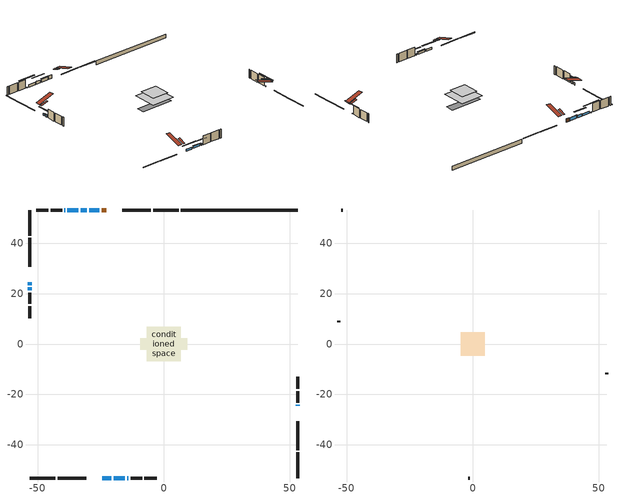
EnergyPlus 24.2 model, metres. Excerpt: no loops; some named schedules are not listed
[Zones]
conditioned space
 floor outside (Floor1 construction): -2.36,-2.36 -2.36,2.36 2.36,2.36 2.36,-2.36 z0.91
 floor adiabatic (AdiabaticFloorConstruction): -6.76,-6.76 -6.76,6.76 6.76,6.76 6.76,-6.76 z3.35
 floor foundation (Slab1 construction): -9.28,-2.3 -9.28,2.3 9.28,2.3 9.28,-2.3 z-1.22
 wall outside (RimJoist1 construction): 5.89,53.15 -4.26,53.15 / -53.15,-53.15 -43,-53.15 / -53.15,53.15 -53.15,43 / 53.15,-53.15 53.15,-43 z0.91:1.21
 wall outside (RimJoist2 construction): -5.19,53.15 -16.54,53.15 / -42.07,-53.15 -30.72,-53.15 / -53.15,42.07 -53.15,30.72 / 53.15,-42.07 53.15,-30.72 z0.91:1.21
 wall outside (AdiabaticWallConstruction 1): -22.82,53.15 -24.59,53.15 z0.91:2.94
 wall outside (AdiabaticWallConstruction): -25.52,53.15 -29.54,53.15 z0.91:2.51; -30.47,53.15 -32.95,53.15 z0.91:2.38; -33.88,53.15 -38.2,53.15 z0.91:2.13; -53.15,24.44 -53.15,23.4 z0.91:2.15; -24.44,-53.15 -20.79,-53.15 z0.91:2; 53.15,-24.44 53.15,-24.14 / -39.12,53.15 -39.42,53.15 z0.91:1.26; -53.15,22.47 -53.15,21.35 z0.91:2.25; -19.86,-53.15 -15.44,-53.15 z0.91:2.23; -14.51,-53.15 -14,-53.15 z0.91:1.83
 wall outside (Wall1 construction): -40.34,53.15 -44.83,53.15 / -13.07,-53.15 -8.59,-53.15 / -53.15,20.42 -53.15,15.94 / 53.15,-23.22 53.15,-18.74 z0.91:5.79
 wall outside (Wall2 construction): -45.75,53.15 -50.62,53.15 / -7.66,-53.15 -2.79,-53.15 / -53.15,15.01 -53.15,10.14 / 53.15,-17.81 53.15,-12.94 z0.91:5.79
 wall foundation (FoundationWall1 construction): 6.82,53.15,-1.22 6.82,53.15,0.91 48.52,53.15,0.91 48.52,53.15,0.87 53.15,53.15,0.87 53.15,53.15,-1.22
 window (WindowConstruction): -25.52,53.15 -29.54,53.15 z0.91:2.51
 window (WindowConstruction 3): -30.47,53.15 -32.95,53.15 z0.91:2.38
 window (WindowConstruction 4): -33.88,53.15 -38.2,53.15 z0.91:2.13
 window (WindowConstruction 5): -53.15,24.44 -53.15,23.4 z0.91:2.14
 window (WindowConstruction 6): -24.44,-53.15 -20.79,-53.15 z0.91:2
 window (WindowConstruction 8): 53.15,-24.44 53.15,-24.15 z0.91:1.25
 window (WindowConstruction 9): -39.13,53.15 -39.41,53.15 z0.91:1.25
 window (WindowConstruction 1): -53.15,22.47 -53.15,21.35 z0.91:2.25
 window (WindowConstruction 2): -19.86,-53.15 -15.44,-53.15 z0.91:2.23
 window (WindowConstruction 7): -14.51,-53.15 -14,-53.15 z0.91:1.82
 door (Door): -22.82,53.15 -24.59,53.15 z0.91:2.94
 ceiling adiabatic (AdiabaticFloorConstruction): 6.76,-6.76 6.76,6.76 -6.76,6.76 -6.76,-6.76 z3.35
 roof outside (Roof2 construction): -21.89,53.15,5.79 -21.89,49.1,7.14 -20.83,49.1,7.14 -20.83,53.15,5.79; -25.37,-53.15,5.79 -25.37,-49.1,7.14 -26.43,-49.1,7.14 -26.43,-53.15,5.79; -53.15,25.37,5.79 -49.1,25.37,7.14 -49.1,26.43,7.14 -53.15,26.43,5.79; 53.15,-25.37,5.79 49.1,-25.37,7.14 49.1,-26.43,7.14 53.15,-26.43,5.79
attic - vented
 floor to conditioned space (Floor2 construction Reversed): -4.73,-4.73 -4.73,4.73 4.73,4.73 4.73,-4.73 z5.79
 wall outside (Wall3 construction): -51.55,53.15 -52.22,53.15 / -1.87,-53.15 -1.19,-53.15 / -53.15,9.21 -53.15,8.54 / 53.15,-12.01 53.15,-11.34 z0.91:5.79
 roof outside (Roof1 construction): -19.9,53.15,5.79 -19.9,43.94,8.86 -17.47,43.94,8.86 -17.47,53.15,5.79; -27.36,-53.15,5.79 -27.36,-43.94,8.86 -29.79,-43.94,8.86 -29.79,-53.15,5.79; -53.15,27.36,5.79 -43.94,27.36,8.86 -43.94,29.79,8.86 -53.15,29.79,5.79; 53.15,-27.36,5.79 43.94,-27.36,8.86 43.94,-29.79,8.86 53.15,-29.79,5.79
shading: -29.74,53.15 -25.32,53.15 -25.32,53.56 -29.74,53.56 z2.71; -35.59,53.15 -27.83,53.15 -27.83,53.56 -35.59,53.56 z5.02; -53.15,20.76 -53.15,27.08 -53.56,27.08 -53.56,20.76 z4.78; -18.15,-53.15 -27.08,-53.15 -27.08,-53.56 -18.15,-53.56 z4.63; 53.15,-19.07 53.15,-29.52 53.56,-29.52 53.56,-19.07 z6.34; -44.49,53.15 -34.04,53.15 -34.04,53.56 -44.49,53.56 z6.34; -53.15,21.15 -53.15,22.67 -53.56,22.67 -53.56,21.15 z2.45; -15.24,-53.15 -20.06,-53.15 -20.06,-53.56 -15.24,-53.56 z2.43; -11.36,-53.15 -17.15,-53.15 -17.15,-53.56 -11.36,-53.56 z4.46
[Building]
Building 1: Terrain=Suburbs
[Site:Location]
Montreal Mirabel Intl AP_QC: Latitude {deg}=45.68; Longitude {deg}=-74.03; Time Zone {hr}=-5; Elevation {m}=82; Keep Site Location Information=Yes
[Site:GroundTemperature:Shallow]
0.642858, -1.75623, -1.94836, -0.80987, 3.76054, 8.30966, 12.2535, 14.7518, 14.9641, 12.9321, 9.08883, 4.67926
[Site:WaterMainsTemperature]
Calculation Method=Schedule; Temperature Schedule=mains temperature schedule
[Material] Roughness=Rough; Thermal Absorptance=0.9
Name | Thickness {m} | Conductivity {W/m-K} | Density {kg/m3} | Specific Heat {J/kg-K} | Solar Absorptance | Visible Absorptance
asphalt or fiberglass shingles | 0.00635 | 0.162714 | 1121.4 | 1465.45 | 0.84 | 0.84
ceiling loosefill ins | 0.169333 | 0.0480833 | 16.02 | 1046.75 | 0.7 | 0.7
ceiling stud and cavity | 0.1397 | 0.130704 | 65.682 | 1177.47 | 0.7 | 0.7
concrete 4.0 in. | 0.1016 | 1.803125 | 2242.8 | 837.4 | 0.7 | 0.7
concrete 8.0 in. | 0.2032 | 1.803125 | 2242.8 | 837.4 | 0.7 | 0.7
door material | 0.04445 | 0.0451087 | 512.64 | 1214.23 | 0.7 | 0.7
exterior vertical ins | 0.0454343 | 0.029427 | 32.04 | 1214.23 | 0.7 | 0.7
floor covering | 0.0127 | 0.0433444 | 54.468 | 1339.84 | 0.6 | 0.6
floor rigid ins; rim joist rigid ins; wall rigid ins | 0.051816 | 0.029427 | 32.04 | 1214.23 | 0.7 | 0.7
floor rigid ins 1; wall rigid ins 1 | 0.512978 | 0.029427 | 32.04 | 1214.23 | 0.7 | 0.7
floor stud and cavity | 0.1397 | 0.102082 | 92.3553 | 1139.71 | 0.7 | 0.7
floor stud and cavity 1 | 0.1397 | 1.75129 | 37.0049 | 1207.88 | 0.7 | 0.7
furniture material conditioned space 1 | 0.1524 | 0.115458 | 640.8 | 1214.23 | 0.6 | 0.6
gypsum board | 0.0127 | 0.160291 | 801 | 837.4 | 0.6 | 0.6
gypsum board 1 | 0.0127 | 0.160291 | 801 | 837.4 | 0.7 | 0.7
osb sheathing 0.5 in. | 0.0127 | 0.115458 | 512.64 | 1214.23 | 0.7 | 0.7
osb sheathing 0.75 in. | 0.01905 | 0.115458 | 512.64 | 1214.23 | 0.7 | 0.7
osb sheathing 2.0 in. | 0.0508 | 0.115458 | 512.64 | 1214.23 | 0.7 | 0.7
rim joist stud and cavity | 0.0508 | 0.0405436 | 125.044 | 1163.47 | 0.6 | 0.6
rim joist stud and cavity 1 | 0.0508 | 0.0402607 | 125.044 | 1163.47 | 0.6 | 0.6
roof rigid ins | 0.103632 | 0.029427 | 32.04 | 1214.23 | 0.7 | 0.7
roof stud and cavity | 0.2032 | 0.333735 | 78.34581 | 1123.46 | 0.7 | 0.7
slab rigid ins | 0.020431 | 0.029427 | 32.04 | 1214.23 | 0.7 | 0.7
wall stud and cavity | 0.1397 | 0.218567 | 139.0536 | 1170.24 | 0.7 | 0.7
wall stud and cavity 1 | 0.1397 | 0.216185 | 139.0536 | 1170.24 | 0.7 | 0.7
wall stud and cavity 2 | 0.0889 | 6.1454 | 50.32683 | 1063.81 | 0.6 | 0.6
wall stud and cavity 3 | 0.0889 | 0.380278 | 52.3479 | 1209.89 | 0.7 | 0.7
wall stud and cavity 4 | 0.0889 | 0.391764 | 83.0341 | 1211.67 | 0.7 | 0.7
wood siding | 0.0254 | 0.102417 | 544.68 | 1172.36 | 0.25 | 0.25
wood siding 1 | 0.00254 | 0.102417 | 544.68 | 1172.36 | 0.25 | 0.25
wood siding 2; wood siding 3; wood siding 4 | 0.0254 | 0.102417 | 544.68 | 1172.36 | 0.7 | 0.7
[WindowMaterial:SimpleGlazingSystem]
Name | U-Factor {W/m2-K} | Solar Heat Gain Coefficient
WindowMaterial | 2.904297 | 0.68
WindowMaterial 1 | 2.92076 | 0.67
WindowMaterial 2 | 2.921331 | 0.66
WindowMaterial 3 | 2.91111 | 0.67
WindowMaterial 4 | 2.87534 | 0.71
WindowMaterial 5 | 2.92814 | 0.66
WindowMaterial 6 | 2.94177 | 0.65
WindowMaterial 7 | 1.855 | 0.5
WindowMaterial 8 | 3.26144 | 0.43
WindowMaterial 9 | 2.67945 | 0.43
[Construction]
AdiabaticFloorConstruction: floor stud and cavity 1, floor rigid ins 1, osb sheathing 0.75 in., floor covering
AdiabaticWallConstruction: wood siding 3, wall rigid ins 1, wall stud and cavity 3, gypsum board
AdiabaticWallConstruction 1: wood siding 4, wall rigid ins 1, wall stud and cavity 3, gypsum board
Door: door material
Floor1 construction: floor stud and cavity, floor rigid ins, osb sheathing 0.75 in., floor covering
Floor2 construction Reversed: gypsum board, ceiling stud and cavity, ceiling loosefill ins
FoundationWall1 construction: concrete 8.0 in., gypsum board 1
furniture construction conditioned space 1: furniture material conditioned space 1
PartitionWallConstruction: gypsum board, wall stud and cavity 4, gypsum board
RimJoist1 construction: wood siding 2, rim joist rigid ins, osb sheathing 2.0 in., rim joist stud and cavity
RimJoist2 construction: wood siding 2, rim joist rigid ins, osb sheathing 2.0 in., rim joist stud and cavity 1
Roof1 construction: asphalt or fiberglass shingles
Roof2 construction: asphalt or fiberglass shingles, roof rigid ins, osb sheathing 0.75 in., roof stud and cavity, gypsum board
Slab1 construction: slab rigid ins, concrete 4.0 in.
Wall1 construction: wood siding, wall rigid ins, osb sheathing 0.5 in., wall stud and cavity, gypsum board
Wall2 construction: wood siding, wall rigid ins, osb sheathing 0.5 in., wall stud and cavity 1, gypsum board
Wall3 construction: wood siding 1, wall stud and cavity 2
WindowConstruction: WindowMaterial
WindowConstruction 1: WindowMaterial 1
WindowConstruction 2: WindowMaterial 2
WindowConstruction 3: WindowMaterial 3
WindowConstruction 4: WindowMaterial 4
WindowConstruction 5: WindowMaterial 5
WindowConstruction 6: WindowMaterial 6
WindowConstruction 7: WindowMaterial 7
WindowConstruction 8: WindowMaterial 8
WindowConstruction 9: WindowMaterial 9
[Zone] Multiplier=1; Part of Total Floor Area=Yes
Name | Volume {m3}
attic - vented | 44.6031
conditioned space | 669.9
[Space]
Name | Zone | Volume {m3}
attic - vented 1 | attic - vented | 44.6031
conditioned space 1 | conditioned space | 669.9
[ZoneInfiltration:EffectiveLeakageArea]
infil attic - vented 1: Zone or Space=attic - vented 1; Schedule=Always On Discrete; Effective Air Leakage Area {cm2}=4129.38; Stack Coefficient=0.000552675; Wind Coefficient=1.58838e-05
[ZoneMixing]
whole house fan mix: Zone or Space=attic - vented; Schedule=Always On Continuous; Design Flow Rate Calculation Method=Flow/Zone; Design Flow Rate {m3/s}=0; Source Zone or Space=conditioned space
[SurfaceProperty:ExposedFoundationPerimeter]
Slab1: Exposed Perimeter Calculation Method=TotalExposedPerimeter; Total Exposed Perimeter {m}=46.33
[InternalMass] Zone or ZoneList=conditioned space; Space or SpaceList=conditioned space 1
Name | Construction | Surface Area {m2}
furniture mass conditioned space 1 | furniture construction conditioned space 1 | 116.112
partition wall mass | PartitionWallConstruction | 290.28
[Lights]
interior lighting: Zone or ZoneList or Space or SpaceList=conditioned space 1; Schedule=interior lighting schedule; Design Level Calculation Method=LightingLevel; Lighting Level {W}=343.2; Return Air Fraction=0; Fraction Radiant=0.6; Fraction Visible=0.2; Fraction Replaceable=1
[People]
occupants: Zone or ZoneList or Space or SpaceList=conditioned space 1; Number of People Schedule=occupants schedule; Number of People Calculation Method=People; Number of People=3; Fraction Radiant=0.314171; Sensible Heat Fraction=0.56303; Activity Level Schedule=occupants activity schedule; Carbon Dioxide Generation Rate {m3/s-W}=0; Enable ASHRAE 55 Comfort Warnings=No; Mean Radiant Temperature Calculation Type=EnclosureAveraged
[ElectricEquipment] Zone or ZoneList or Space or SpaceList=conditioned space 1; Design Level Calculation Method=EquipmentLevel
Name | Schedule | Design Level {W} | Fraction Latent | Fraction Radiant | Fraction Lost
clothes dryer | clothes dryer schedule | 140.772 | 0.015 | 0.081 | 0.85
clothes washer | clothes washer schedule | 32.1985 | 0.03 | 0.162 | 0.7
cooking range | cooking range schedule | 215.147 | 0.08 | 0.432 | 0.2
dishwasher | dishwasher schedule | 66.8632 | 0.3 | 0.18 | 0.4
fridge | fridge schedule | 72.9452 | 0 | 0.6 | 0
mech vent house fan | mech vent house fan schedule | 10 | 0 | 0 | 1
mech vent house fan cfis | mech vent house fan cfis schedule | 0 | 0 | 0 | 0
misc plug loads | misc plug loads schedule | 494.7 | 0.045 | 0.513 | 0.1
whole house fan | Always On Discrete | 0 | 0 | 0 | 1
[OtherEquipment] Zone or ZoneList or Space or SpaceList=conditioned space 1; Design Level Calculation Method=EquipmentLevel
Name | Fuel Type | Schedule | Design Level {W} | Fraction Latent | Fraction Radiant | Fraction Lost
clothes dryer 1 | Electricity | clothes dryer schedule | 0 | 0.015 | 0.081 | 0.85
cooking range 1 | Electricity | cooking range schedule | 0 | 0.08 | 0.432 | 0.2
general water use latent | None | general water use schedule | 62.594 | 1 | 0 | 0
general water use sensible | None | general water use schedule | -61.6891 | 0 | 0.6 | 0
mech vent house fan latent load | None | Always On Discrete | 0 | 1 | 0 | 0
mech vent house fan sensible load | None | Always On Discrete | 0 | 0 | 0 | 0
water heater energy adjustment1 | Electricity | Always On Discrete | 0.01 | 0 | 0 | 1
[ZoneInfiltration:DesignFlowRate] Zone or ZoneList or Space or SpaceList=conditioned space 1; Schedule=Always On Discrete; Design Flow Rate Calculation Method=Flow/Zone; Design Flow Rate {m3/s}=0
infil flow; natural vent flow; whole house fan flow
[ZoneControl:Thermostat]
conditioned space Thermostat: Zone or ZoneList=conditioned space; Control Type Schedule=conditioned space Thermostat Schedule; Control 1=conditioned space temperature setpoint; Temperature Difference Between Cutout And Setpoint {deltaC}=0
[ZoneHVAC:Baseboard:Convective:Electric]
electric baseboard: Availability Schedule=Always On Discrete; Heating Design Capacity {W}=16208.9; Efficiency=1
[AirLoopHVAC:UnitarySystem]
unit heater unitary system: Control Type=Load; Controlling Zone or Thermostat Location=conditioned space; Dehumidification Control Type=None; Availability Schedule=Always On Discrete; Supply Fan=unit heater supply fan; Fan Placement=BlowThrough; Supply Air Fan Operating Mode Schedule=unit heater auto fan schedule; Heating Coil=unit heater htg coil; DX Heating Coil Sizing Ratio=1; Use DOAS DX Cooling Coil=No; Minimum Supply Air Temperature {C}=2; Latent Load Control=SensibleOnlyLoadControl; Cooling Supply Air Flow Rate Method=None; Heating Supply Air Flow Rate Method=SupplyAirFlowRate; Heating Supply Air Flow Rate {m3/s}=0.00141584; No Load Supply Air Flow Rate Method=SupplyAirFlowRate; No Load Supply Air Flow Rate {m3/s}=0; No Load Supply Air Flow Rate Control Set To Low Speed=Yes; Maximum Supply Air Temperature {C}=48.8889; Maximum Outdoor Dry-Bulb Temperature for Supplemental Heater Operation {C}=21; Ancillary On-Cycle Electric Power {W}=0; Ancillary Off-Cycle Electric Power {W}=0
[Fan:SystemModel]
unit heater supply fan: Availability Schedule=Always On Discrete; Design Maximum Air Flow Rate {m3/s}=0.00141584; Speed Control Method=Discrete; Electric Power Minimum Flow Rate Fraction=0.2; Design Pressure Rise {Pa}=500; Motor Efficiency=1; Motor In Air Stream Fraction=1; Design Electric Power Consumption {W}=Autosize; Design Power Sizing Method=PowerPerFlow; Electric Power Per Unit Flow Rate {W/(m3/s)}=1e-06; Electric Power Per Unit Flow Rate Per Unit Pressure {W/((m3/s)-Pa)}=1.66667; Fan Total Efficiency=0.7; Motor Loss Radiative Fraction=0; Number of Speeds=1; Speed Flow Fraction 1=1; Speed Electric Power Fraction 1=1
[Coil:Heating:Fuel]
unit heater htg coil: Availability Schedule=Always On Discrete; Fuel Type=OtherFuel1; Burner Efficiency=0.35; Nominal Capacity {W}=0.293071; On Cycle Parasitic Electric Load {W}=0; Off Cycle Parasitic Fuel Load {W}=0
[Zone equipment]
conditioned space: electric baseboard, unit heater unitary system
[Foundation:Kiva]
Foundation Kiva 1: Initial Indoor Air Temperature {C}=21.1111; Wall Height Above Grade {m}=0.910011; Wall Depth Below Slab {m}=0.2032; Custom Block Material Name 1=exterior vertical ins; Custom Block Depth 1 {m}=2.13; Custom Block X Position 1 {m}=0.2159; Custom Block Z Position 1 {m}=0
[Foundation:Kiva:Settings]
Soil Conductivity {W/m-K}=0.849921; Soil Density {kg/m3}=1842.3; Soil Specific Heat {J/kg-K}=418.7; Ground Solar Absorptivity=0.9; Ground Thermal Absorptivity=0.9; Ground Surface Roughness {m}=0.03; Far-Field Width {m}=40; Deep-Ground Boundary Condition=ZeroFlux; Deep-Ground Depth {m}=40; Minimum Cell Dimension {m}=0.2; Maximum Cell Growth Coefficient=3; Simulation Timestep=Timestep
[Exterior:Lights]
exterior lighting: Schedule=exterior lighting schedule; Design Level {W}=75.6
[EnergyManagementSystem:GlobalVariable]
infil_program_Qfan
infil_program_Qinf
natural_vent_program_Qnv
natural_vent_program_Qwhf
[EnergyManagementSystem:Sensor]
Name | Output:Variable or Output:Meter Index Key | Output:Variable or Output:Meter
airflow_gain | infil flow | Infiltration Sensible Heat Gain Energy
airflow_gain_1 | natural vent flow | Infiltration Sensible Heat Gain Energy
airflow_gain_2 | whole house fan flow | Infiltration Sensible Heat Gain Energy
airflow_loss | infil flow | Infiltration Sensible Heat Loss Energy
airflow_loss_1 | natural vent flow | Infiltration Sensible Heat Loss Energy
airflow_loss_2 | whole house fan flow | Infiltration Sensible Heat Loss Energy
clg_load_cond |  | Cooling:EnergyTransfer:Zone:CONDITIONED SPACE
clg_sp_s; clg_sp_s_1 | cooling setpoint | Schedule Value
clothes_dryer_exhaust_0_sch_s | clothes dryer exhaust 0 schedule | Schedule Value
conditioned_space_clg_unmet_s | conditioned space | Zone Cooling Setpoint Not Met Time
conditioned_space_htg_unmet_s | conditioned space | Zone Heating Setpoint Not Met Time
cool_season | cooling season schedule | Schedule Value
fridge_tin_s | conditioned space | Zone Mean Air Temperature
htg_load_cond |  | Heating:EnergyTransfer:Zone:CONDITIONED SPACE
htg_sp_s; htg_sp_s_1 | heating setpoint | Schedule Value
ig_ee_conv | clothes dryer | Electric Equipment Convective Heating Energy
ig_ee_conv_2 | cooking range | Electric Equipment Convective Heating Energy
ig_ee_conv_4 | fridge | Electric Equipment Convective Heating Energy
ig_ee_conv_5 | misc plug loads | Electric Equipment Convective Heating Energy
ig_ee_conv_6 | whole house fan | Electric Equipment Convective Heating Energy
ig_ee_rad | clothes dryer | Electric Equipment Radiant Heating Energy
ig_ee_rad_2 | cooking range | Electric Equipment Radiant Heating Energy
ig_ee_rad_4 | fridge | Electric Equipment Radiant Heating Energy
ig_ee_rad_5 | misc plug loads | Electric Equipment Radiant Heating Energy
ig_ee_rad_6 | whole house fan | Electric Equipment Radiant Heating Energy
ig_lgt_conv | interior lighting | Lights Convective Heating Energy
ig_lgt_rad | interior lighting | Lights Radiant Heating Energy
ig_lgt_vis | interior lighting | Lights Visible Radiation Heating Energy
ig_oe_conv | clothes dryer 1 | Other Equipment Convective Heating Energy
ig_oe_conv_1 | cooking range 1 | Other Equipment Convective Heating Energy
ig_oe_conv_2 | general water use latent | Other Equipment Convective Heating Energy
ig_oe_conv_3 | general water use sensible | Other Equipment Convective Heating Energy
ig_oe_conv_4 | water heater energy adjustment1 | Other Equipment Convective Heating Energy
ig_oe_rad | clothes dryer 1 | Other Equipment Radiant Heating Energy
ig_oe_rad_1 | cooking range 1 | Other Equipment Radiant Heating Energy
ig_oe_rad_2 | general water use latent | Other Equipment Radiant Heating Energy
ig_oe_rad_3 | general water use sensible | Other Equipment Radiant Heating Energy
ig_oe_rad_4 | water heater energy adjustment1 | Other Equipment Radiant Heating Energy
ig_ppl_conv | occupants | People Convective Heating Energy
ig_ppl_rad | occupants | People Radiant Heating Energy
im_conv | furniture mass conditioned space 1 | Surface Inside Face Convection Heat Gain Energy
im_conv_1 | partition wall mass | Surface Inside Face Convection Heat Gain Energy
im_ig | furniture mass conditioned space 1 | Surface Inside Face Internal Gains Radiation Heat Gain Energy
im_ig_1 | partition wall mass | Surface Inside Face Internal Gains Radiation Heat Gain Energy
im_lgt | furniture mass conditioned space 1 | Surface Inside Face Lights Radiation Heat Gain Energy
im_lgt_1 | partition wall mass | Surface Inside Face Lights Radiation Heat Gain Energy
im_sol | furniture mass conditioned space 1 | Surface Inside Face Solar Radiation Heat Gain Energy
im_sol_1 | partition wall mass | Surface Inside Face Solar Radiation Heat Gain Energy
im_surf | furniture mass conditioned space 1 | Surface Inside Face Net Surface Thermal Radiation Heat Gain Energy
im_surf_1 | partition wall mass | Surface Inside Face Net Surface Thermal Radiation Heat Gain Energy
mv_conv | mech vent house fan | Electric Equipment Convective Heating Energy
mv_conv_1 | mech vent house fan cfis | Electric Equipment Convective Heating Energy
mv_conv_2 | mech vent house fan latent load | Other Equipment Convective Heating Energy
mv_conv_3 | mech vent house fan sensible load | Other Equipment Convective Heating Energy
mv_rad | mech vent house fan | Electric Equipment Radiant Heating Energy
mv_rad_1 | mech vent house fan cfis | Electric Equipment Radiant Heating Energy
mv_rad_2 | mech vent house fan latent load | Other Equipment Radiant Heating Energy
mv_rad_3 | mech vent house fan sensible load | Other Equipment Radiant Heating Energy
natural_vent_s | natural vent schedule | Schedule Value
out_pb_s |  | Site Outdoor Air Barometric Pressure
out_wt_s |  | Site Outdoor Air Humidity Ratio
site_vw_s |  | Site Wind Speed
ss_back_out | Window1 | Surface Window Shortwave from Zone Back Out Window Heat Transfer Rate
ss_back_out_1 | Window10 | Surface Window Shortwave from Zone Back Out Window Heat Transfer Rate
ss_back_out_2 | Window12 | Surface Window Shortwave from Zone Back Out Window Heat Transfer Rate
ss_back_out_3 | Window13 | Surface Window Shortwave from Zone Back Out Window Heat Transfer Rate
ss_back_out_4 | Window14 | Surface Window Shortwave from Zone Back Out Window Heat Transfer Rate
ss_back_out_5 | Window18 | Surface Window Shortwave from Zone Back Out Window Heat Transfer Rate
ss_back_out_6 | Window19 | Surface Window Shortwave from Zone Back Out Window Heat Transfer Rate
ss_back_out_7 | Window4 | Surface Window Shortwave from Zone Back Out Window Heat Transfer Rate
ss_back_out_8 | Window5 | Surface Window Shortwave from Zone Back Out Window Heat Transfer Rate
ss_back_out_9 | Window9 | Surface Window Shortwave from Zone Back Out Window Heat Transfer Rate
ss_conv | Door1 | Surface Inside Face Convection Heat Gain Energy
ss_conv_1 | Window1 | Surface Inside Face Convection Heat Gain Energy
ss_conv_10 | Window9 | Surface Inside Face Convection Heat Gain Energy
ss_conv_2 | Window10 | Surface Inside Face Convection Heat Gain Energy
ss_conv_3 | Window12 | Surface Inside Face Convection Heat Gain Energy
ss_conv_4 | Window13 | Surface Inside Face Convection Heat Gain Energy
ss_conv_5 | Window14 | Surface Inside Face Convection Heat Gain Energy
ss_conv_6 | Window18 | Surface Inside Face Convection Heat Gain Energy
ss_conv_7 | Window19 | Surface Inside Face Convection Heat Gain Energy
ss_conv_8 | Window4 | Surface Inside Face Convection Heat Gain Energy
ss_conv_9 | Window5 | Surface Inside Face Convection Heat Gain Energy
ss_ig | Door1 | Surface Inside Face Internal Gains Radiation Heat Gain Energy
ss_ig_1 | Window1 | Surface Inside Face Internal Gains Radiation Heat Gain Energy
ss_ig_10 | Window9 | Surface Inside Face Internal Gains Radiation Heat Gain Energy
ss_ig_2 | Window10 | Surface Inside Face Internal Gains Radiation Heat Gain Energy
ss_ig_3 | Window12 | Surface Inside Face Internal Gains Radiation Heat Gain Energy
ss_ig_4 | Window13 | Surface Inside Face Internal Gains Radiation Heat Gain Energy
ss_ig_5 | Window14 | Surface Inside Face Internal Gains Radiation Heat Gain Energy
ss_ig_6 | Window18 | Surface Inside Face Internal Gains Radiation Heat Gain Energy
ss_ig_7 | Window19 | Surface Inside Face Internal Gains Radiation Heat Gain Energy
ss_ig_8 | Window4 | Surface Inside Face Internal Gains Radiation Heat Gain Energy
ss_ig_9 | Window5 | Surface Inside Face Internal Gains Radiation Heat Gain Energy
ss_lgt | Door1 | Surface Inside Face Lights Radiation Heat Gain Energy
ss_sol | Door1 | Surface Inside Face Solar Radiation Heat Gain Energy
ss_surf | Door1 | Surface Inside Face Net Surface Thermal Radiation Heat Gain Energy
ss_surf_1 | Window1 | Surface Inside Face Net Surface Thermal Radiation Heat Gain Energy
ss_surf_10 | Window9 | Surface Inside Face Net Surface Thermal Radiation Heat Gain Energy
ss_surf_2 | Window10 | Surface Inside Face Net Surface Thermal Radiation Heat Gain Energy
ss_surf_3 | Window12 | Surface Inside Face Net Surface Thermal Radiation Heat Gain Energy
ss_surf_4 | Window13 | Surface Inside Face Net Surface Thermal Radiation Heat Gain Energy
ss_surf_5 | Window14 | Surface Inside Face Net Surface Thermal Radiation Heat Gain Energy
ss_surf_6 | Window18 | Surface Inside Face Net Surface Thermal Radiation Heat Gain Energy
ss_surf_7 | Window19 | Surface Inside Face Net Surface Thermal Radiation Heat Gain Energy
ss_surf_8 | Window4 | Surface Inside Face Net Surface Thermal Radiation Heat Gain Energy
ss_surf_9 | Window5 | Surface Inside Face Net Surface Thermal Radiation Heat Gain Energy
ss_trans_in | Window1 | Surface Window Transmitted Solar Radiation Rate
ss_trans_in_1 | Window10 | Surface Window Transmitted Solar Radiation Rate
ss_trans_in_2 | Window12 | Surface Window Transmitted Solar Radiation Rate
ss_trans_in_3 | Window13 | Surface Window Transmitted Solar Radiation Rate
ss_trans_in_4 | Window14 | Surface Window Transmitted Solar Radiation Rate
ss_trans_in_5 | Window18 | Surface Window Transmitted Solar Radiation Rate
ss_trans_in_6 | Window19 | Surface Window Transmitted Solar Radiation Rate
ss_trans_in_7 | Window4 | Surface Window Transmitted Solar Radiation Rate
ss_trans_in_8 | Window5 | Surface Window Transmitted Solar Radiation Rate
